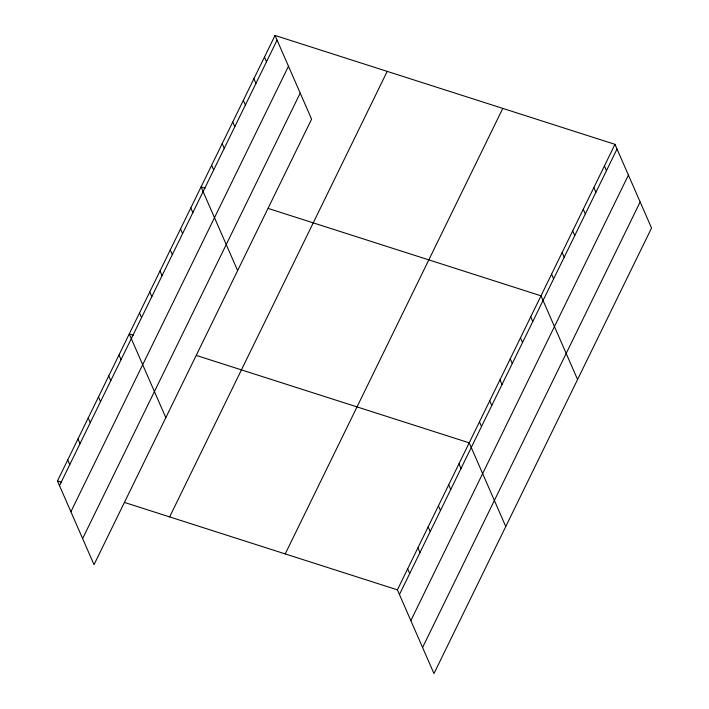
<?xml version="1.0" encoding="UTF-8"?>
<svg xmlns="http://www.w3.org/2000/svg" width="709" height="709" viewBox="0 0 709 709"><rect width="100%" height="100%" fill="white"/><g stroke="black" fill="none" stroke-linecap="round" stroke-linejoin="round"><path stroke-width="1.06" d="M275.03 35.45L311.597 119.147L94.022 564.665L57.456 480.968L275.03 35.45L614.978 144.335L651.544 228.032L433.97 673.55L397.403 589.853L124.766 502.53M59.503 485.656L277.077 40.138M70.891 511.73L288.474 66.212M82.625 538.592L300.208 93.074M169.637 516.905L387.211 71.379M285.222 553.924L502.796 108.406M397.403 589.853L614.978 144.335M399.451 594.541L617.034 149.023M410.839 620.614L628.422 175.096M422.582 647.477L640.156 201.959M205.131 188.231L201.055 186.928L237.621 270.616M268.365 208.49L541.002 295.813L577.569 379.51M133.336 335.26L129.251 333.948L165.817 417.645M196.561 355.51L469.207 442.833L505.765 526.53M57.456 480.968L61.532 482.28M604.414 165.977L606.461 170.665M593.85 187.619L595.897 192.299M583.277 209.252L585.324 213.941M572.712 230.895L574.76 235.583M562.14 252.537L564.187 257.225M551.575 274.17L553.623 278.859M530.749 316.817L532.796 321.505M520.495 337.821L522.542 342.509M510.232 358.825L512.279 363.513M499.978 379.829L502.025 384.517M489.715 400.824L491.771 405.513M479.461 421.828L481.508 426.517M458.945 463.837L460.992 468.525M264.466 57.092L266.513 61.78M448.691 484.841L450.738 489.529M253.893 78.726L255.94 83.414M438.437 505.845L440.484 510.533M243.329 100.368L245.376 105.056M428.174 526.849L430.221 531.537M232.756 122.01L234.803 126.698M417.92 547.853L419.967 552.541M222.192 143.652L224.239 148.332M407.657 568.857L409.705 573.546M211.628 165.286L213.675 169.974M190.801 207.932L192.848 212.62M180.538 228.936L182.585 233.624M170.284 249.94L172.331 254.628M160.03 270.935L162.077 275.624M149.767 291.94L151.815 296.628M139.513 312.944L141.561 317.632M118.997 354.952L121.044 359.64M108.743 375.956L110.79 380.644M98.48 396.96L100.527 401.648M88.226 417.964L90.273 422.653M77.972 438.968L80.02 443.657M67.71 459.964L69.757 464.652"/></g></svg>
